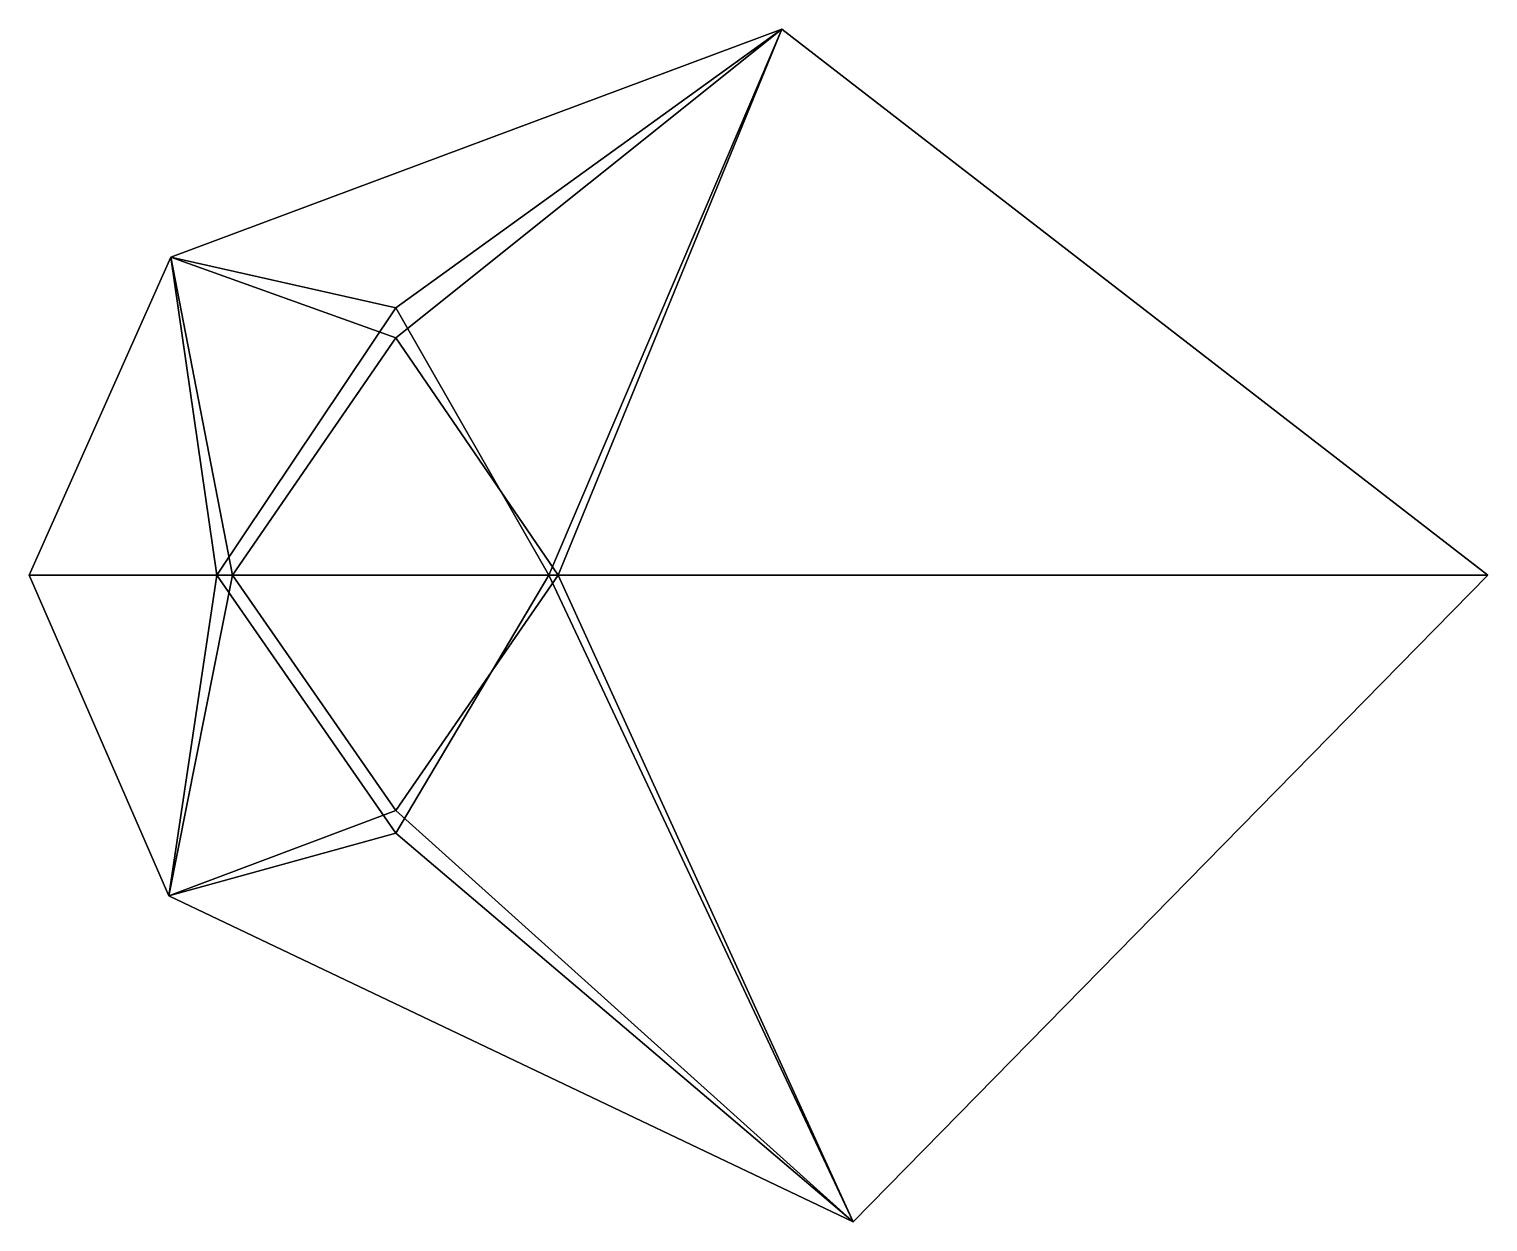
# Model space of a CAD drawing. Extents: x 290083 to 295691, y 4553739 to 4561622.
# Drawn here: x 290256.37 to 290273.26, y 4561607.76 to 4561621.58 of the extents above; entities that cross this region are included whole.
import ezdxf

# ---------------------------------------------------------------- set-up
doc = ezdxf.new("R2010")
doc.units = 0
doc.layers.add('Au_ppm_Pref_-_0_3', color=7, linetype='CONTINUOUS')

msp = doc.modelspace()

# ---------------------------------------------------------------- linework, layer by layer
at = {"layer": 'Au_ppm_Pref_-_0_3'}
for points in [[(290258.008, 4561618.934, 1508.588), (290265.082, 4561621.575, 1508.588), (290260.611, 4561618, 1509.504)], [(290265.082, 4561621.575, 1508.588), (290258.008, 4561618.934, 1508.588), (290260.611, 4561618.348, 1507.557)], [(290262.491, 4561615.253, 1509.474), (290260.611, 4561618, 1509.504), (290265.082, 4561621.575, 1508.588)], [(290265.082, 4561621.575, 1508.588), (290260.611, 4561618.348, 1507.557), (290262.384, 4561615.253, 1507.753)], [(290273.255, 4561615.253, 1508.588), (290265.082, 4561621.575, 1508.588), (290262.384, 4561615.253, 1507.753)], [(290262.491, 4561615.253, 1509.474), (290265.082, 4561621.575, 1508.588), (290273.255, 4561615.253, 1508.588)], [(290256.367, 4561615.253, 1508.588), (290258.008, 4561618.934, 1508.588), (290258.722, 4561615.253, 1509.479)], [(290258.008, 4561618.934, 1508.588), (290256.367, 4561615.253, 1508.588), (290258.541, 4561615.253, 1507.613)], [(290258.008, 4561618.934, 1508.588), (290260.611, 4561618, 1509.504), (290258.722, 4561615.253, 1509.479)], [(290258.008, 4561618.934, 1508.588), (290258.541, 4561615.253, 1507.613), (290260.611, 4561618.348, 1507.557)], [(290260.611, 4561618.348, 1507.557), (290258.541, 4561615.253, 1507.613), (290262.384, 4561615.253, 1507.753)], [(290262.491, 4561615.253, 1509.474), (290258.722, 4561615.253, 1509.479), (290260.611, 4561618, 1509.504)], [(290257.985, 4561611.538, 1508.588), (290256.367, 4561615.253, 1508.588), (290258.722, 4561615.253, 1509.479)], [(290256.367, 4561615.253, 1508.588), (290257.985, 4561611.538, 1508.588), (290258.541, 4561615.253, 1507.613)], [(290257.985, 4561611.538, 1508.588), (290258.722, 4561615.253, 1509.479), (290260.611, 4561612.528, 1509.497)], [(290257.985, 4561611.538, 1508.588), (290260.611, 4561612.264, 1507.592), (290258.541, 4561615.253, 1507.613)], [(290262.384, 4561615.253, 1507.753), (290258.541, 4561615.253, 1507.613), (290260.611, 4561612.264, 1507.592)], [(290262.491, 4561615.253, 1509.474), (290260.611, 4561612.528, 1509.497), (290258.722, 4561615.253, 1509.479)], [(290262.491, 4561615.253, 1509.474), (290265.908, 4561607.763, 1508.588), (290260.611, 4561612.528, 1509.497)], [(290265.908, 4561607.763, 1508.588), (290262.384, 4561615.253, 1507.753), (290260.611, 4561612.264, 1507.592)], [(290265.908, 4561607.763, 1508.588), (290273.255, 4561615.253, 1508.588), (290262.384, 4561615.253, 1507.753)], [(290262.491, 4561615.253, 1509.474), (290273.255, 4561615.253, 1508.588), (290265.908, 4561607.763, 1508.588)], [(290265.908, 4561607.763, 1508.588), (290257.985, 4561611.538, 1508.588), (290260.611, 4561612.528, 1509.497)], [(290257.985, 4561611.538, 1508.588), (290265.908, 4561607.763, 1508.588), (290260.611, 4561612.264, 1507.592)]]:
    msp.add_3dface(points, dxfattribs=at)

doc.saveas('drawing.dxf')
